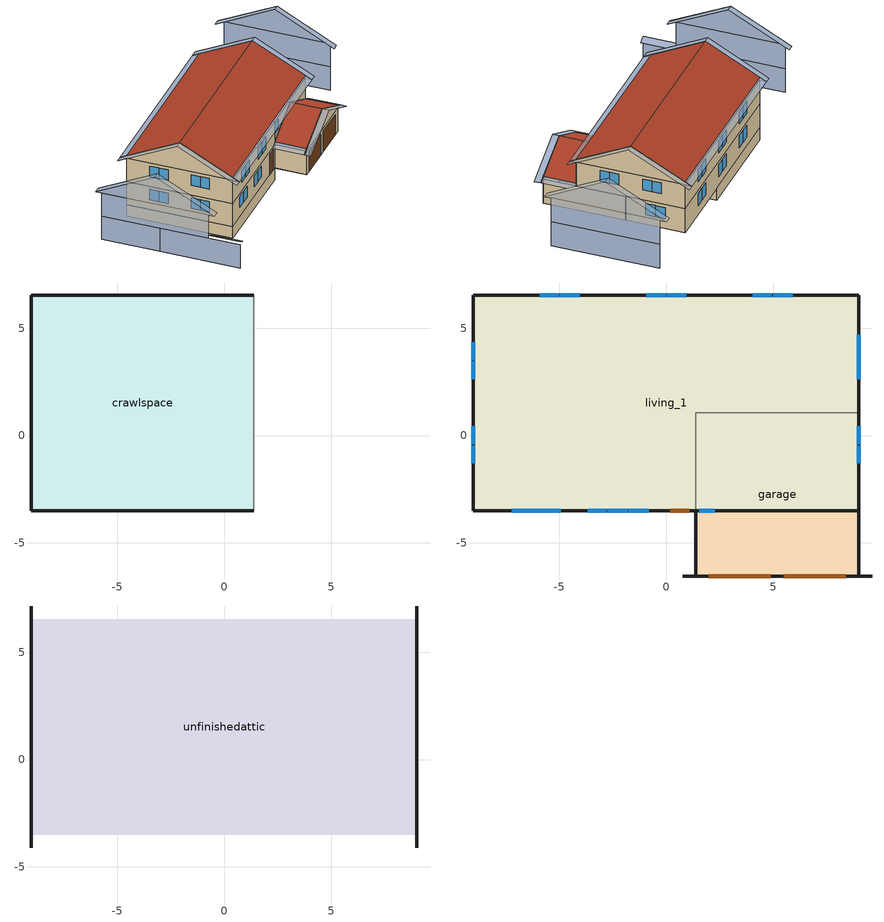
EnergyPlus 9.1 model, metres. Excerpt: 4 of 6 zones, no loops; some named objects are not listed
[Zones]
crawlspace
 floor foundation (GrndUninsUnfinCSFloor): -8.99,6.55 1.37,6.55 1.37,-3.51 -8.99,-3.51 z-1.22
 wall outside (CSRimJoist): 1.37,6.55 -8.99,6.55 -8.99,-3.51 1.37,-3.51 z-0.27:0
 wall foundation (GrndInsUnfinCSWall): 1.37,6.55 -8.99,6.55 -8.99,-3.51 1.37,-3.51 z-1.22:0
 wall adiabatic (AdiabaticConst): 1.37,-3.51 1.37,6.55 z-1.22:0
living_1
 floor to crawlspace (UnfinCSInsFinFloor): -8.99,6.55 1.37,6.55 1.37,-3.51 -8.99,-3.51 z0
 floor foundation (GrndInsFinLivFloor): 1.37,6.55 8.99,6.55 8.99,1.07 1.37,1.07 z0
 floor adiabatic (FinUninsFinFloor): -8.99,6.55 8.99,6.55 8.99,1.07 1.37,1.07 1.37,-3.51 -8.99,-3.51 z2.44
 floor to garage (UnfinInsFinFloor): 1.37,1.07 8.99,1.07 8.99,-3.51 1.37,-3.51 z2.44
 wall outside (ExtInsFinWall): 8.99,1.07 8.99,6.55 -8.99,6.55 -8.99,-3.51 1.37,-3.51 z0:2.44; 8.99,-3.51 8.99,6.55 -8.99,6.55 -8.99,-3.51 1.37,-3.51 z2.44:4.88; 8.99,-3.51,2.74 8.99,-3.51,4.88 1.37,-3.51,4.88 1.37,-3.51,2.74 5.18,-3.51,4.65
 wall to garage (UnfinInsFinWall): 1.37,-3.51 1.37,1.07 8.99,1.07 z0:2.44; 1.37,-3.51,2.44 8.99,-3.51,2.44 8.99,-3.51,2.74 5.18,-3.51,4.65 1.37,-3.51,2.74
 window (left-Glass): -8.99,4.35 -8.99,3.52 / -8.99,3.46 -8.99,2.63 / -8.99,0.42 -8.99,-0.41 / -8.99,-0.47 -8.99,-1.3 z1.03:2.13; -8.99,4.35 -8.99,3.52 / -8.99,3.46 -8.99,2.63 / -8.99,0.42 -8.99,-0.41 / -8.99,-0.47 -8.99,-1.3 z3.46:4.57
 window (front-Glass): -7.2,-3.51 -6.35,-3.51 / -6.29,-3.51 -5.45,-3.51 / -3.65,-3.51 -2.81,-3.51 / -2.75,-3.51 -1.9,-3.51 z1.01:2.13; -6.79,-3.51 -5.88,-3.51 / -5.82,-3.51 -4.91,-3.51 / -2.71,-3.51 -1.8,-3.51 / -1.74,-3.51 -0.83,-3.51 z3.36:4.57; 1.54,-3.51 2.27,-3.51 z3.61:4.57
 window (right-Glass): 8.99,3.84 8.99,4.71 / 8.99,2.91 8.99,3.78 z0.98:2.13; 8.99,-0.41 8.99,0.42 / 8.99,-1.3 8.99,-0.47 / 8.99,3.52 8.99,4.35 / 8.99,2.63 8.99,3.46 z3.46:4.57
 window (back-Glass): 4.93,6.55 4.03,6.55 / 5.9,6.55 4.99,6.55 / -0.03,6.55 -0.94,6.55 / 0.94,6.55 0.03,6.55 / -4.99,6.55 -5.9,6.55 / -4.03,6.55 -4.93,6.55 z0.92:2.13; 4.93,6.55 4.03,6.55 / 5.9,6.55 4.99,6.55 / -0.03,6.55 -0.94,6.55 / 0.94,6.55 0.03,6.55 / -4.99,6.55 -5.9,6.55 / -4.03,6.55 -4.93,6.55 z3.36:4.57
 door (livingDoors): 0.2,-3.51 1.07,-3.51 z0:2.13
garage
 floor foundation (GrndUninsUnfinGrgFloor): 1.37,1.07 8.99,1.07 8.99,-6.55 1.37,-6.55 z0
 wall outside (ExtUninsUnfinWall): 1.37,-3.51 1.37,-6.55 8.99,-6.55 8.99,1.07 z0:2.44; 0.76,-6.55,2.44 9.6,-6.55,2.44 5.18,-6.55,4.65
 door (garageDoors): 1.98,-6.55 4.88,-6.55 / 5.49,-6.55 8.38,-6.55 z0:2.13
 roof outside (UnfinUninsExtGrgRoof): 8.99,-6.55,2.74 8.99,-3.51,2.74 5.18,-3.51,4.65 5.18,-6.55,4.65; 1.37,-3.51,2.74 1.37,-6.55,2.74 5.18,-6.55,4.65 5.18,-3.51,4.65
unfinishedattic
 floor to living_1 (FinInsUnfinUAFloor): -8.99,6.55 8.99,6.55 8.99,-3.51 -8.99,-3.51 z4.88
 wall outside (ExtUninsUnfinWall): 8.99,-4.11,4.88 8.99,7.16,4.88 8.99,1.52,7.7; -8.99,7.16,4.88 -8.99,-4.11,4.88 -8.99,1.52,7.7
 roof outside (UnfinInsExtRoof): -8.99,-3.51,5.18 8.99,-3.51,5.18 8.99,1.52,7.7 -8.99,1.52,7.7; 8.99,6.55,5.18 -8.99,6.55,5.18 -8.99,1.52,7.7 8.99,1.52,7.7
shading: 15.09,6.55 15.09,-3.51 / -15.09,-6.55 -15.09,1.07 / -15.09,1.07 -15.09,6.55 z0:2.44; 15.09,6.55 15.09,-3.51 / -15.09,-3.51 -15.09,6.55 z2.44:4.88; 9.6,-6.55,2.44 9.6,-3.51,2.44 8.99,-3.51,2.74 8.99,-6.55,2.74; 0.76,-3.51,2.44 0.76,-6.55,2.44 1.37,-6.55,2.74 1.37,-3.51,2.74; -8.99,-4.11,4.88 8.99,-4.11,4.88 8.99,-3.51,5.18 -8.99,-3.51,5.18; 8.99,7.16,4.88 -8.99,7.16,4.88 -8.99,6.55,5.18 8.99,6.55,5.18; 9.6,-7.16,2.44 9.6,-6.55,2.44 5.18,-6.55,4.65 5.18,-7.16,4.65; 0.76,-6.55,2.44 0.76,-7.16,2.44 5.18,-7.16,4.65 5.18,-6.55,4.65; 9.6,7.16,4.88 8.99,7.16,4.88 8.99,1.52,7.7 9.6,1.52,7.7; 8.99,-4.11,4.88 9.6,-4.11,4.88 9.6,1.52,7.7 8.99,1.52,7.7; -9.6,-4.11,4.88 -8.99,-4.11,4.88 -8.99,1.52,7.7 -9.6,1.52,7.7; -8.99,7.16,4.88 -9.6,7.16,4.88 -9.6,1.52,7.7 -8.99,1.52,7.7; -15.09,-4.11,4.88 -15.09,7.16,4.88 -15.09,1.52,7.7; 15.09,7.16,4.88 15.09,-4.11,4.88 15.09,1.52,7.7; -14.48,-6.55,2.44 -14.48,-3.51,2.44 -15.09,-3.51,2.74 -15.09,-6.55,2.74; -14.48,7.16,4.88 -15.09,7.16,4.88 -15.09,1.52,7.7 -14.48,1.52,7.7; -15.09,-4.11,4.88 -14.48,-4.11,4.88 -14.48,1.52,7.7 -15.09,1.52,7.7; 14.48,-4.11,4.88 15.09,-4.11,4.88 15.09,1.52,7.7 14.48,1.52,7.7; 15.09,7.16,4.88 14.48,7.16,4.88 14.48,1.52,7.7 15.09,1.52,7.7
[Building]
Atlanta Hartsfield Intl Ap GA 3519 sqft: North Axis {deg}=180; Terrain=Suburbs; Loads Convergence Tolerance Value=0.05; Temperature Convergence Tolerance Value {deltaC}=0.05; Solar Distribution (FullExterior = Shading from/on exterior surfaces.  All interior direct solar falls on the floor and is absorbed according to the floor's absorptivity.  The reflected beam solar from the floor is added to the transmitted diffuse radiation, which is distributed uniformly to all interior surfaces.)=FullExterior; Maximum Number of Warmup Days=50
[Site:Location]
Atlanta Hartsfield Intl Ap GA: Latitude {deg}=33.63; Longitude {deg}=-84.43; Time Zone {hr}=-7; Elevation {m}=308
[Site:WaterMainsTemperature]
Calculation Method=Correlation; Annual Average Outdoor Air Temperature {C}=16.6556; Maximum Difference In Monthly Average Outdoor Air Temperature {deltaC}=22.5778
[SizingPeriod:WeatherFileDays]
Plant DD: Begin Month=1; Begin Day of Month=1; End Month=1; End Day of Month=1; Day of Week for Start Day=Tuesday; Use Weather File Daylight Saving Period=Yes; Use Weather File Rain and Snow Indicators=No
[Material] Roughness=Rough
Name | Thickness {m} | Conductivity {W/m-K} | Density {kg/m^3} | Specific Heat {J/kg-K} | Thermal Absorptance | Solar Absorptance | Visible Absorptance | Density {kg/m} | Visible Absorptance  (Rough estimate of mean value based on visible spectrum for white paint, from Introduction to Heat Transfer, 3rd Ed. by F.P.Incropera and D.P.DeWitt, Fig. 12.23)
CarpetBareLayer | 0.0254 | 0.0866887 | 40.05 | 1214.23 | 0.9 | 0.6
CeilingMass | 0.0127 | 0.160291 | 801 | 837.4 | 0.9 | 0.3 | 0.1
Concrete-4in | 0.1016 | 1.31141 | 2242.8 | 837.4 | 0.9
Concrete-8in | 0.2032 | 1.31141 | 2242.8 | 837.4 | 0.9
CrawlCeilingIns | 0.23495 | 2.59817 | 67.6416 | 1211.14
CSJoistandCavity | 0.23495 | 0.211257 | 108.739 | 1149.39
CWallIns | 0.0254 | 0.02885 | 32.04 | 1214.23
DoorMaterial | 0.04445 | 0.0612267 | 512.64 | 1214.23
ExteriorFinish | 0.009525 | 0.089435 | 177.822 | 1046.75 | 0.9 | 0.3 | 0.3
ExtWallMass; PartitionWallMass | 0.0127 | 0.160291 | 801 | 837.4 | 0.9 | 0.5 | 0.1
FloorMass | 0.015875 | 0.115458 | 544.68 | 1214.23 | 0.9 | 0.6
GarageDoorMaterial | 0.0635 | 0.0874667 | 512.64 | 1214.23
GrgRoofStudandAir | 0.0889 | 2.94705 | 57.4118 | 1210.51
IntFloorIns | 0.1397 | 0.0489548 | 106.365 | 1151.69
IntWallIns | 0.0889 | 0.0550583 | 162.403 | 1178.92
Plywood-1_2in | 0.0127 | 0.115458 | 512.64 | 1214.23
Plywood-3_2in | 0.0381 | 0.115458 | 512.64 | 1214.23
Plywood-3_4in | 0.01905 | 0.115458 | 512.64 | 1214.23
RoofingMaterial | 0.0094488 | 0.162714 | 1121.4 | 1465.45 | 0.91 | 0.85 | 0.85
SlabMass | 0.1016 | 1.312675 | 2242.8 | 837.4 | 0.9 | 0.6
Soil-1in | 0.0254 | 1.731 | 1842.3 | 418.7
StudandAirFloor | 0.1397 | 0.705246 | 67.6416 | 1211.14
StudandAirWall | 0.0889 | 0.442568 | 82.9864 | 1211.8
StudandCavity | 0.0889 | 0.054245 | 162.403 | 1178.92
UAAdditionalCeilingIns | 0.12827 | 0.0411113 | 16.02 | 1046.75
UARoofIns | 0.18415 | 8.10334 | 36.9521 | 1208.18
UATrussandIns | 0.0889 | 0.0436674 | 50.7834 | 1165.1
LivingFurnitureMaterial | 0.1524 | 0.115458 |  | 1214.23 | 0.9 | 0.6 |  | 640.8 | 0.1
GarageFurnitureMaterial | 0.1524 | 0.115458 |  | 1214.23 |  |  |  | 640.8
[Material:NoMass]
Adiabatic: Roughness=Rough; Thermal Resistance {m2-K/W)=176.1
[Construction]
GrndFootingWall; GrndInsUnfinCSWall: Concrete-8in
GrndInsFinLivFloor: SlabMass, CarpetBareLayer
GrndUninsUnfinGrgFloor: Concrete-4in
GrndUninsUnfinCSFloor: Soil-1in
UnfinCSInsFinFloor: CrawlCeilingIns, Plywood-3_4in, FloorMass, CarpetBareLayer
CSRimJoist: ExteriorFinish, Plywood-3_2in, CSJoistandCavity
ExtInsFinWall: ExteriorFinish, Plywood-1_2in, StudandCavity, ExtWallMass
UnfinInsFinWall: IntWallIns, PartitionWallMass
ExtUninsUnfinWall: ExteriorFinish, Plywood-1_2in, StudandAirWall
FinUninsFinWall: PartitionWallMass, StudandAirWall, PartitionWallMass
FinUninsFinFloor: CeilingMass, StudandAirFloor, Plywood-3_4in, FloorMass, CarpetBareLayer
UnfinInsFinFloor: IntFloorIns, Plywood-3_4in, FloorMass, CarpetBareLayer
FinInsUnfinUAFloor: CeilingMass, UATrussandIns, UAAdditionalCeilingIns
UnfinInsExtRoof: RoofingMaterial, Plywood-3_4in, UARoofIns
UnfinUninsExtGrgRoof: RoofingMaterial, Plywood-3_4in, GrgRoofStudandAir
AdiabaticConst: Adiabatic
Front-Glass: Front-Win
Back-Glass: Back-Win
Left-Glass: Left-Win
Right-Glass: Right-Win
LivingDoors: DoorMaterial
GarageDoors: GarageDoorMaterial
LivingFurniture: LivingFurnitureMaterial
GarageFurniture: GarageFurnitureMaterial
[WindowMaterial:SimpleGlazingSystem] U-Factor {W/m2-K}=2.09529; Solar Heat Gain Coefficient=0.210721
Front-Win; Back-Win; Left-Win; Right-Win
[WindowMaterial:Shade]
CoolingShade: Solar Transmittance=0.999; Solar Reflectance=0.00099; Visible Transmittance=0.999; Visible Reflectance=0.00099; Thermal Hemispherical Emissivity=0.00001; Thermal Transmittance=0.999; Thickness {m}=0.0001; Conductivity {W/m-K}=10000; Shade to Glass Distance {m}=0.001; Top Opening Multiplier=0; Bottom Opening Multiplier=0; Left-Side Opening Multiplier=0; Right-Side Opening Multiplier=0; Airflow Permeability=0
[Foundation:Kiva:Settings]
Soil Conductivity {W/m-K}=1.731; Soil Density {kg/m3}=1842.3; Soil Specific Heat {J/kg-K}=418.7; Ground Solar Absorptivity=0.9; Ground Thermal Absorptivity=0.9; Ground Surface Roughness {m}=0.03; Far-Field Width {m}=25; Deep-Ground Boundary Condition=ZeroFlux; Deep-Ground Depth {m}=40; Minimum Cell Dimension {m}=0.02; Maximum Cell Growth Coefficient=1.5; Simulation Timestep=Hourly
[EnergyManagementSystem:Sensor]
Sensor_HeatingSeasonSchedule: HeatingSeasonSchedule; Schedule Value
Sensor_CoolingSeasonSchedule: CoolingSeasonSchedule; Schedule Value
CeilingFan_sch_1: CeilingFan_1; Schedule Value
Hout_1: Site Outdoor Air Enthalpy
Pbar_1: Site Outdoor Air Barometric Pressure
Wout_1: Site Outdoor Air Humidity Ratio
Vwind_1: Site Wind Speed
WH_sch_1: AlwaysOn; Schedule Value
Range_sch_1: RangeHood_1; Schedule Value
Bath_sch_1: BathExhaust_1; Schedule Value
Clothes_dryer_sch_1: ClothesDryerExhaust_1; Schedule Value
NVAvail_1: NatVent_1; Schedule Value
NVSP_1: NatVentTemp_1; Schedule Value
AHZone_T_Sensor_1: crawlspace; Zone Air Temperature
AHZone_W_Sensor_1: crawlspace; Zone Mean Air Humidity Ratio
PVPwr: PV System; Generator Produced DC Electric Power
S_LeakSens_1: SupplySensibleLeakageToLiving_1; Other Equipment Convective Heating Energy
S_LeakLat_1: SupplyLatentLeakageToLiving_1; Other Equipment Latent Gain Energy
S_CondSens_1: SupplyDuctConductionToLiving_1; Other Equipment Convective Heating Energy
R_LeakSens_1: ReturnSensibleLeakageEquip_1; Other Equipment Convective Heating Energy
R_LeakLat_1: ReturnLatentLeakageEquip_1; Other Equipment Latent Gain Energy
R_CondSens_1: ReturnDuctConductionToPlenum_1; Other Equipment Convective Heating Energy
HPWH_fan_heat_1: HPWHFan:Electricity_1
Q_H_FuelOil_1: EMS; Heating FuelOil_1
Q_H_Propane_1: EMS; Heating Propane_1
pv_generation_bldg_1: Photovoltaic:ElectricityProduced
pv_inverter_losses_1: PowerConversion:ElectricityProduced
[EnergyManagementSystem:Actuator]
Name | Actuated Component Unique | Actuated Component Type | Actuated Component Control Type
SupplyFanAvailabilityOverride_1 | SupplyFanAvailability_1 | Schedule:Constant | Schedule Value
CeilingFanScheduleOverride_1 | CeilingFansMaster_1 | Schedule:Constant | Schedule Value
WholeHouseFanPowerOverride_1 | House Exhaust Fan Load_1 | ElectricEquipment | Electric Power Level
RangeHoodFanPowerOverride_1 | Range Hood Fan Load_1 | ElectricEquipment | Electric Power Level
BathExhaustFanPowerOverride_1 | Bath Exhaust Fan Load_1 | ElectricEquipment | Electric Power Level
NatVentFlow_1 | Natural Ventilation_1 | Zone Ventilation | Air Exchange Flow Rate
InfilFlow_1 | Living Infiltration_1 | Zone Infiltration | Air Exchange Flow Rate
SupplyLeakSensibleActuator_1 | SupplySensibleLeakageToLiving_1 | OtherEquipment | Power Level
SupplyLeakLatentActuator_1 | SupplyLatentLeakageToLiving_1 | OtherEquipment | Power Level
SupplyDuctLoadToLivingActuator_1 | SupplyDuctConductionToLiving_1 | OtherEquipment | Power Level
ConductionToAHZoneActuator_1 | SupplyDuctConductionToAHZone_1 | OtherEquipment | Power Level
ReturnDuctLoadToPlenumActuator_1 | ReturnDuctConductionToPlenum_1 | OtherEquipment | Power Level
ReturnConductionToAHZoneActuator_1 | ReturnDuctConductionToAHZone_1 | OtherEquipment | Power Level
SensibleLeakageToAHZoneActuator_1 | SupplySensibleLeakageToAHZone_1 | OtherEquipment | Power Level
LatentLeakageToAHZoneActuator_1 | SupplyLatentLeakageToAHZone_1 | OtherEquipment | Power Level
ReturnSensibleLeakageActuator_1 | ReturnSensibleLeakageEquip_1 | OtherEquipment | Power Level
ReturnLatentLeakageActuator_1 | ReturnLatentLeakageEquip_1 | OtherEquipment | Power Level
AHZoneToLivingFlowRateActuator_1 | AHZoneToLivingZoneMixing_1 | ZoneMixing | Air Exchange Flow Rate
LivingToAHZoneFlowRateActuator_1 | LivingZoneToAHZoneMixing_1 | ZoneMixing | Air Exchange Flow Rate
HPWH_sens_act_1 | HPWH_sens_1 | OtherEquipment | Power Level
HPWH_lat_act_1 | HPWH_lat_1 | OtherEquipment | Power Level
HPSchedOverride_1 | Schedule:Constant | WaterHeaterSP1Schedule | Schedule Value
UESchedOverride_1 | Schedule:Constant | HPWHTopElementSetpoint_1 | Schedule Value
LESchedOverride_1 | Schedule:Constant | HPWHBottomElementSetpoint_1 | Schedule Value
InvEff | InverterCurve | Curve | Curve Result
[EnergyManagementSystem:ProgramCallingManager]
FanAvailabilityProgramManager_1: AfterPredictorBeforeHVACManagers; SupplyFanScheduleProgram_1
CeilingFanProgramManager_1: BeginTimestepBeforePredictor; CeilingFanScheduleProgram_1
AirflowCalculator_1: BeginTimestepBeforePredictor; InfiltrationProgram_1; NaturalVentilationProgram_1
DuctLeakageCallingManager_1: EndOfSystemTimestepAfterHVACReporting; DuctLeakageProgram_1
[WindowShadingControl]
WindowShadingControl: Zone=living_1; Shading Type=InteriorShade; Shading Control Type=OnIfScheduleAllows; Schedule=WindowShadingSchedule; Shading Control is Scheduled=Yes; Glare Control is Active=No; Shading Device Material=CoolingShade; Fenestration Surface 1=Wall5-Window1; Fenestration Surface 2=Wall5-Window2; Fenestration Surface 3=Wall5-Window3; Fenestration Surface 4=Wall5-Window4; Fenestration Surface 5=Wall6-Window1; Fenestration Surface 6=Wall6-Window2; Fenestration Surface 7=Wall6-Window3; Fenestration Surface 8=Wall6-Window4; Fenestration Surface 9=Wall9-Window1; Fenestration Surface 10=Wall9-Window2; Fenestration Surface 11=Wall10-Window1; Fenestration Surface 12=Wall10-Window2; Fenestration Surface 13=Wall10-Window3; Fenestration Surface 14=Wall10-Window4; Fenestration Surface 15=Wall10-Window5; Fenestration Surface 16=Wall10-Window6; Fenestration Surface 17=Wall14-Window1; Fenestration Surface 18=Wall14-Window2; Fenestration Surface 19=Wall14-Window3; Fenestration Surface 20=Wall14-Window4; Fenestration Surface 21=Wall15-Window1; Fenestration Surface 22=Wall15-Window2; Fenestration Surface 23=Wall15-Window3; Fenestration Surface 24=Wall15-Window4; Fenestration Surface 25=Wall17-Window1; Fenestration Surface 26=Wall17-Window2; Fenestration Surface 27=Wall17-Window3; Fenestration Surface 28=Wall17-Window4; Fenestration Surface 29=Wall18-Window1; Fenestration Surface 30=Wall18-Window2; Fenestration Surface 31=Wall18-Window3; Fenestration Surface 32=Wall18-Window4; Fenestration Surface 33=Wall18-Window5; Fenestration Surface 34=Wall18-Window6; Fenestration Surface 35=Wall22-Window1
[Zone]
Name | Type | Multiplier | Ceiling Height {m} | Volume {m3} | Floor Area {m2}
living_1 | 1 | 1 | 4.8768 | 797.176 | 326.926
garage | 1 | 1 | 4.6482 | 198.218 | 58.0644
crawlspace | 1 | 1 | 1.2192 | 127.086 | 104.237
unfinishedattic |  |  | 2.8194 | 227.423 | 180.882
Dummy |  |  | 0 | 0 | 0
RA Duct Zone_1 |  |  | 0 | 4.48411 | 0
[People]
Living People_1: Zone=living_1; Number of People Schedule=Occupancy_1; Number of People Calculation Method=People; Number of People=2.64; Fraction Radiant=0.32; Sensible Heat Fraction=0.573; Activity level Schedule=OccupantActivity_1; Carbon Dioxide Generation Rate=0; Enable ASHRAE 55 Comfort Warnings=No; Mean Radiant Temperature Calculation Type=ZoneAveraged
[Lights] Design Level Calculation Method=LightingLevel; Return Air Fraction=0; Fraction Radiant=0.6; Fraction Visible=0.2; Fraction Replaceable=0
Name | Zone | Schedule | Lighting Level {W}
Living HW & Plugin Lighting_1 | living_1 | InteriorLighting_1 | 690.553
Garage Lighting | garage | GarageLighting | 17.87
[ElectricEquipment] Zone=living_1; Design Level Calculation Method=EquipmentLevel
Name | Schedule | Design Level {W} | Fraction Latent | Fraction Radiant | Fraction Lost | Fraction Lost (remainder goes to space)
Refrigerator_1 | Refrigerator_1 | 65.0889 | 0 | 0 | 0
CeilingFans_1 | CeilingFansMaster_1 | 0 | 0 | 0.558 | 0
Misc Elec Load_1 | Total_Mels_1 | 520.277 | 0.021 | 0.558 | 0.049
Cooking Range_1 | CookingRange_1 | 224.887 | 0.3 | 0.24 | 0.3
Clothes Washer_1 | ClothesWasher_1 | 7523.69 | 0 | 0.48 | 0.2
Clothes Dryer_1 | ClothesDryer_1 | 272.683 | 0.05 | 0.09 | 0.8
Dishwasher_1 | Dishwasher_1 | 10414.2 | 0.15 | 0.36 | 0.25
House Exhaust Fan Load_1 | AlwaysOn | 0 | 0 | 0 |  | 1
Range Hood Fan Load_1; Bath Exhaust Fan Load_1 | AlwaysOn | 0 | 0 | 0 | 1
[GasEquipment]
Misc Gas Load_1: Zone=living_1; Schedule=Total_Mgls_1; Design Level Calculation Method=EquipmentLevel; Design Level {W}=0; Fraction Latent=0; Fraction Radiant=0; Fraction Lost=0; Carbon Dioxide Generation Rate=0
[OtherEquipment] Fuel Type=None; Design Level Calculation Method=EquipmentLevel; Fraction Radiant=0; Fraction Lost=0
Name | Zone | Schedule | Design Level {W} | Fraction Latent | Design Level
SinkHeatGain_1 | living_1 | Sinks_1 | 2117.93 | 0.312222
ShowerHeatGain_1 | living_1 | Showers_1 | 8183.89 | 0.487197
BathHeatGain_1 | living_1 | Baths_1 | 7211.38 | 0
DHWDistHeatGain_1 | living_1 | DHWDist_1 | 99.0739 | 0
SupplySensibleLeakageToLiving_1; SupplyDuctConductionToLiving_1 | living_1 | AlwaysOn | 0 | 0
SupplyLatentLeakageToLiving_1 | living_1 | AlwaysOn | 0 | 1
SupplyDuctConductionToAHZone_1; ReturnDuctConductionToAHZone_1; SupplySensibleLeakageToAHZone_1 | crawlspace | AlwaysOn | 0 | 0
ReturnDuctConductionToPlenum_1; ReturnSensibleLeakageEquip_1 | RA Duct Zone_1 | AlwaysOn | 0 | 0
SupplyLatentLeakageToAHZone_1 | crawlspace | AlwaysOn | 0 | 1
ReturnLatentLeakageEquip_1 | RA Duct Zone_1 | AlwaysOn | 0 | 1
HPWH_sens_1 | living_1 | AlwaysOn |  | 0 | 0
HPWH_lat_1 | living_1 | AlwaysOn |  | 1 | 0
[ZoneInfiltration:FlowCoefficient]
Living Infiltration_1: Zone=living_1; Schedule=AlwaysOn; Flow Coefficient {m/s-Pa^n)=1; Stack Coefficient {Pa^n/K^n}=1; Pressure Exponent=1; Wind Coefficient {Pa^n-s^n/m^n}=1; Shelter Factor  (From Walker and Wilson (1998) (eq. 16))=1
[ZoneVentilation:DesignFlowRate]
Natural Ventilation_1: Zone=living_1; Shedule=NatVent_1; Design Flow Rate Calculation Method=Flow/Zone; Design Flow rate {m^3/s}=0.001; Ventilation Type=Natural; Fan Pressure Rise {Pa} (Fan Energy is accounted for in Fan:ZoneExhaust)=0; Fan Total Efficiency=1; Constant Term Coefficient=1; Temperature Term Coefficient=0; Velocity Term Coefficient=0; Velocity Squared Term Coefficient=0
[InternalMass]
Name | Construction | Zone | Surface Area of partition walls not yet defined {m} (Includes both sides of the wall) | Surface Area {m}
LivingPartition_1 | FinUninsFinWall | living_1 | 326.926
LivingSpaceFurniture_1 | LivingFurniture | living_1 |  | 130.77
GarageSpaceFurniture | GarageFurniture | garage |  | 5.80644
[Exterior:Lights]
Exterior Lighting_1: Schedule=ExteriorLighting_1; Design Level {W}=157.212; Control Option=ScheduleNameOnly
[ZoneInfiltration:EffectiveLeakageArea] Schedule=AlwaysOn
Name | Zone | Effective Air Leakage Area {cm} | Stack Coefficient {(L/s)/(cm^4-K)} | Wind Coefficient {(L/s)/(cm^4-(m/s))}
GarageInfiltration | garage | 275.002 | 0.000246035 | 6.04848e-05
UAtcInfiltration | unfinishedattic | 6023.38 | 0.000195935 | 4.34178e-05
[ZoneInfiltration:DesignFlowRate]
CSInfiltration: Zone=crawlspace; Schedule=AlwaysOn; Design Flow Rate Calculation Method=AirChanges/Hour; Air Changes per Hour {1/hr}=0; Constant Term Coefficient=1; Temperature Term Coefficient=0; Velocity Term Coefficient=0; Velocity Squared Term Coefficient=0
[Foundation:Kiva] Wall Height Above Grade {m}=0.2032; Wall Depth Below Grade {m}=0.2032
Name | Interior Vertical Insulation Material | Interior Vertical Insulation Depth {m} | Footing Wall Construction
Crawlspace Foundation 1 | CWallIns | 1.2192
Garage Slab Foundation 3; Slab Foundation 4 |  |  | GrndFootingWall
[SurfaceProperty:ExposedFoundationPerimeter]
Name | Exposed Perimeter Calculation Method | Total Exposed Perimeter {m} | Exposed Perimeter Fraction
Floor1 | TotalExposedPerimeter | 30.7848
Floor3 | ExposedPerimeterFraction |  | 1
Floor4 | TotalExposedPerimeter | 13.1064
[ZoneMixing] Schedule=AlwaysOn; Design Flow Rate Calculation Method=Flow/Zone; Design Flow Rate (set by EMS)=0
Name | Zone | Source Zone
AHZoneToLivingZoneMixing_1 | living_1 | crawlspace
LivingZoneToAHZoneMixing_1 | crawlspace | living_1
[Schedule:Constant]
Name | Schedule Type | Hourly Value
AlwaysOn | FRACTION | 1
CeilingFansMaster_1 | ON/OFF | 1
OccupantActivity_1 | MULTIPLIER | 112.55
[Schedule:Day:Hourly]
ClothesDryerDayMult0_1: FRACTION, 0.100913, 0.0605475, 0.040365, 0.0201825, 0.040365, 0.0605475, 0.16146, 0.32292, 0.48438, 0.686205, 0.787118, 0.817391, 0.746753, 0.676114, 0.575201, 0.615566, 0.555019, 0.544928, 0.514654, 0.514654, 0.524745, 0.544928, 0.444015, 0.24219
ClothesDryerDayMult1_1; NatVentOff-Day_1; OccupancyVacationDay_1; WindowShadingSchedule01d; WindowShadingSchedule02d; WindowShadingSchedule03d; WindowShadingSchedule11d; WindowShadingSchedule12d: FRACTION, 0, 0, 0, 0, 0, 0, 0, 0, 0, 0, 0, 0, 0, 0, 0, 0, 0, 0, 0, 0, 0, 0, 0, 0
ClothesDryerDayMult2_1: FRACTION, 0.123457, 0.0740741, 0.0493827, 0.0246914, 0.0493827, 0.0740741, 0.197531, 0.395062, 0.592593, 0.839506, 0.962963, 1, 0.91358, 0.82716, 0.703704, 0.753086, 0.679012, 0.666667, 0.62963, 0.62963, 0.641975, 0.666667, 0.54321, 0.296296
CookingRangeWkDay01_1; CookingRangeWkDay02_1; CookingRangeWkDay12_1; CookingRangeWkEnd01_1; CookingRangeWkEnd02_1; CookingRangeWkEnd12_1: FRACTION, 0.0466667, 0.0466667, 0.0266667, 0.0266667, 0.0466667, 0.0733333, 0.166667, 0.28, 0.306667, 0.32, 0.28, 0.333333, 0.38, 0.306667, 0.38, 0.293333, 0.613333, 1, 0.78, 0.4, 0.233333, 0.166667, 0.106667, 0.0733333
CookingRangeWkDay03_1; CookingRangeWkDay05_1; CookingRangeWkEnd03_1; CookingRangeWkEnd05_1: FRACTION, 0.0421574, 0.0421574, 0.0240899, 0.0240899, 0.0421574, 0.0662473, 0.150562, 0.252944, 0.277034, 0.289079, 0.252944, 0.301124, 0.343282, 0.277034, 0.343282, 0.264989, 0.554069, 0.903373, 0.704631, 0.361349, 0.210787, 0.150562, 0.0963598, 0.0662473
CookingRangeWkDay04_1; CookingRangeWkEnd04_1: FRACTION, 0.0419872, 0.0419872, 0.0239927, 0.0239927, 0.0419872, 0.0659799, 0.149954, 0.251923, 0.275916, 0.287912, 0.251923, 0.299909, 0.341896, 0.275916, 0.341896, 0.26392, 0.551832, 0.899727, 0.701787, 0.359891, 0.209936, 0.149954, 0.0959708, 0.0659799
CookingRangeWkDay06_1; CookingRangeWkDay09_1; CookingRangeWkEnd06_1; CookingRangeWkEnd09_1: FRACTION, 0.0378608, 0.0378608, 0.0216348, 0.0216348, 0.0378608, 0.0594956, 0.135217, 0.227165, 0.2488, 0.259617, 0.227165, 0.270435, 0.308295, 0.2488, 0.308295, 0.237982, 0.4976, 0.811304, 0.632817, 0.324521, 0.189304, 0.135217, 0.086539, 0.0594956
CookingRangeWkDay07_1; CookingRangeWkDay08_1; CookingRangeWkEnd07_1; CookingRangeWkEnd08_1: FRACTION, 0.0381161, 0.0381161, 0.0217806, 0.0217806, 0.0381161, 0.0598967, 0.136129, 0.228696, 0.250477, 0.261367, 0.228696, 0.272258, 0.310374, 0.250477, 0.310374, 0.239587, 0.500954, 0.816773, 0.637083, 0.326709, 0.19058, 0.136129, 0.0871225, 0.0598967
CookingRangeWkDay10_1; CookingRangeWkDay11_1; CookingRangeWkEnd10_1; CookingRangeWkEnd11_1: FRACTION, 0.0461562, 0.0461562, 0.026375, 0.026375, 0.0461562, 0.0725311, 0.164844, 0.276937, 0.303312, 0.3165, 0.276937, 0.329687, 0.375843, 0.303312, 0.375843, 0.290125, 0.606624, 0.989061, 0.771468, 0.395624, 0.230781, 0.164844, 0.1055, 0.0725311
DHWDistDay_1: FRACTION, 0.078424, 0.0392749, 0.00981873, 0.00981873, 0.0392749, 0.274547, 0.941213, 1, 0.960725, 0.843152, 0.764728, 0.60788, 0.529456, 0.470544, 0.470544, 0.411757, 0.548968, 0.725453, 0.86279, 0.823515, 0.745091, 0.60788, 0.529456, 0.294058
ExteriorLighting01Alldays_1; GarageLighting01Alldays; InteriorLighting01Alldays_1: FRACTION, 0.123524, 0.0741147, 0.0494098, 0.0494098, 0.0549325, 0.150728, 0.353869, 0.447812, 0.475898, 0.48919, 0.475889, 0.457462, 0.444161, 0.440247, 0.441143, 0.45168, 0.49502, 0.614418, 0.81466, 0.986075, 0.980255, 0.802805, 0.487068, 0.248769
ExteriorLighting02Alldays_1; GarageLighting02Alldays; InteriorLighting02Alldays_1: FRACTION, 0.123524, 0.0741147, 0.0494098, 0.0494098, 0.05465, 0.14932, 0.350561, 0.443626, 0.469166, 0.48005, 0.466874, 0.448618, 0.435442, 0.431565, 0.431902, 0.437989, 0.464749, 0.546739, 0.709054, 0.89806, 0.979408, 0.881108, 0.532675, 0.248769
ExteriorLighting03Alldays_1; GarageLighting03Alldays; InteriorLighting03Alldays_1: FRACTION, 0.123524, 0.0741147, 0.0494098, 0.0494098, 0.0538781, 0.14547, 0.341525, 0.432191, 0.450994, 0.45552, 0.442683, 0.424898, 0.412061, 0.408284, 0.408383, 0.412342, 0.430137, 0.487954, 0.614987, 0.792867, 0.92225, 0.90186, 0.561693, 0.248769
ExteriorLighting04Alldays_1; GarageLighting04Alldays; InteriorLighting04Alldays_1: FRACTION, 0.123524, 0.0741147, 0.0494098, 0.0494098, 0.0528236, 0.140213, 0.32918, 0.416569, 0.426691, 0.42305, 0.410677, 0.393535, 0.381162, 0.377521, 0.377203, 0.377657, 0.380479, 0.393515, 0.436637, 0.536808, 0.693512, 0.84001, 0.607415, 0.248769
ExteriorLighting05Alldays_1; GarageLighting05Alldays; InteriorLighting05Alldays_1: FRACTION, 0.123524, 0.0741147, 0.0494098, 0.0494098, 0.0517692, 0.134955, 0.316836, 0.400948, 0.402987, 0.39178, 0.379871, 0.363372, 0.351463, 0.347959, 0.34765, 0.348024, 0.350215, 0.360051, 0.392637, 0.471063, 0.604048, 0.751223, 0.576272, 0.248769
ExteriorLighting06Alldays_1; GarageLighting06Alldays; InteriorLighting06Alldays_1: FRACTION, 0.123524, 0.0741147, 0.0494098, 0.0494098, 0.0509973, 0.131105, 0.307799, 0.389512, 0.386015, 0.36965, 0.358081, 0.342052, 0.330483, 0.327079, 0.326785, 0.327169, 0.329209, 0.337797, 0.365199, 0.430634, 0.544723, 0.681986, 0.546049, 0.248769
ExteriorLighting07Alldays_1; GarageLighting07Alldays; InteriorLighting07Alldays_1: FRACTION, 0.123524, 0.0741147, 0.0494098, 0.0494098, 0.0507147, 0.129697, 0.304492, 0.385326, 0.379884, 0.361711, 0.350266, 0.33441, 0.322965, 0.319597, 0.319306, 0.319682, 0.321685, 0.330145, 0.357228, 0.422124, 0.535707, 0.673028, 0.541866, 0.248769
ExteriorLighting08Alldays_1; GarageLighting08Alldays; InteriorLighting08Alldays_1: FRACTION, 0.123524, 0.0741147, 0.0494098, 0.0494098, 0.0509973, 0.131105, 0.307799, 0.389512, 0.386015, 0.36965, 0.358081, 0.342052, 0.330483, 0.327079, 0.326785, 0.327208, 0.329634, 0.340326, 0.375069, 0.456978, 0.592648, 0.738107, 0.567322, 0.248769
ExteriorLighting09Alldays_1; GarageLighting09Alldays; InteriorLighting09Alldays_1: FRACTION, 0.123524, 0.0741147, 0.0494098, 0.0494098, 0.0517692, 0.134955, 0.316836, 0.400948, 0.402987, 0.39178, 0.379871, 0.363372, 0.351463, 0.347959, 0.347702, 0.348579, 0.353449, 0.373609, 0.433065, 0.55494, 0.718983, 0.838786, 0.58844, 0.248769
ExteriorLighting10Alldays_1; GarageLighting10Alldays; InteriorLighting10Alldays_1: FRACTION, 0.123524, 0.0741147, 0.0494098, 0.0494098, 0.0528236, 0.140213, 0.32918, 0.416569, 0.426691, 0.42305, 0.410677, 0.393535, 0.381162, 0.377521, 0.377389, 0.379522, 0.390427, 0.430683, 0.532266, 0.700127, 0.860468, 0.897008, 0.575204, 0.248769
ExteriorLighting11Alldays_1; GarageLighting11Alldays; InteriorLighting11Alldays_1: FRACTION, 0.123524, 0.0741147, 0.0494098, 0.0494098, 0.0538781, 0.14547, 0.341525, 0.432191, 0.450994, 0.45552, 0.442683, 0.424898, 0.412061, 0.408284, 0.410879, 0.430285, 0.492984, 0.633834, 0.827093, 0.951441, 0.90048, 0.719884, 0.632203, 0.248769
ExteriorLighting12Alldays_1; GarageLighting12Alldays; InteriorLighting12Alldays_1: FRACTION, 0.123524, 0.0741147, 0.0494098, 0.0494098, 0.05465, 0.14932, 0.350561, 0.443626, 0.469166, 0.48005, 0.466874, 0.448618, 0.435442, 0.431565, 0.433796, 0.452542, 0.518008, 0.670572, 0.87907, 1, 0.921603, 0.718211, 0.618077, 0.248769
NatVentOn-Day_1; WindowShadingSchedule04d; WindowShadingSchedule05d; WindowShadingSchedule06d; WindowShadingSchedule07d; WindowShadingSchedule08d; WindowShadingSchedule09d; WindowShadingSchedule10d: FRACTION, 1, 1, 1, 1, 1, 1, 1, 1, 1, 1, 1, 1, 1, 1, 1, 1, 1, 1, 1, 1, 1, 1, 1, 1
OccupancyDay_1: FRACTION, 1, 1, 1, 1, 1, 1, 1, 0.8831, 0.40861, 0.24189, 0.24189, 0.24189, 0.24189, 0.24189, 0.24189, 0.24189, 0.29498, 0.5531, 0.89693, 0.89693, 0.89693, 1, 1, 1
RefrigeratorWkDay01_1; RefrigeratorWkDay12_1; RefrigeratorWkEnd01_1; RefrigeratorWkEnd12_1: FRACTION, 0.610949, 0.595675, 0.580401, 0.565128, 0.549854, 0.549854, 0.580401, 0.610949, 0.626223, 0.626223, 0.610949, 0.610949, 0.641496, 0.641496, 0.641496, 0.626223, 0.672044, 0.733139, 0.763686, 0.733139, 0.717865, 0.702591, 0.672044, 0.626223
RefrigeratorWkDay02_1; RefrigeratorWkEnd02_1: FRACTION, 0.609489, 0.594252, 0.579015, 0.563777, 0.54854, 0.54854, 0.579015, 0.609489, 0.624726, 0.624726, 0.609489, 0.609489, 0.639964, 0.639964, 0.639964, 0.624726, 0.670438, 0.731387, 0.761861, 0.731387, 0.71615, 0.700912, 0.670438, 0.624726
RefrigeratorWkDay03_1; RefrigeratorWkDay04_1; RefrigeratorWkDay05_1; RefrigeratorWkEnd03_1; RefrigeratorWkEnd04_1; RefrigeratorWkEnd05_1: FRACTION, 0.791241, 0.77146, 0.751679, 0.731898, 0.712117, 0.712117, 0.751679, 0.791241, 0.811022, 0.811022, 0.791241, 0.791241, 0.830803, 0.830803, 0.830803, 0.811022, 0.870365, 0.949489, 0.989051, 0.949489, 0.929708, 0.909927, 0.870365, 0.811022
RefrigeratorWkDay06_1; RefrigeratorWkDay07_1; RefrigeratorWkDay08_1; RefrigeratorWkDay09_1; RefrigeratorWkEnd06_1; RefrigeratorWkEnd07_1; RefrigeratorWkEnd08_1; RefrigeratorWkEnd09_1: FRACTION, 0.8, 0.78, 0.76, 0.74, 0.72, 0.72, 0.76, 0.8, 0.82, 0.82, 0.8, 0.8, 0.84, 0.84, 0.84, 0.82, 0.88, 0.96, 1, 0.96, 0.94, 0.92, 0.88, 0.82
RefrigeratorWkDay10_1; RefrigeratorWkEnd10_1: FRACTION, 0.679562, 0.662573, 0.645584, 0.628595, 0.611606, 0.611606, 0.645584, 0.679562, 0.696551, 0.696551, 0.679562, 0.679562, 0.71354, 0.71354, 0.71354, 0.696551, 0.747518, 0.815474, 0.849453, 0.815474, 0.798485, 0.781496, 0.747518, 0.696551
RefrigeratorWkDay11_1; RefrigeratorWkEnd11_1: FRACTION, 0.675182, 0.658303, 0.641423, 0.624544, 0.607664, 0.607664, 0.641423, 0.675182, 0.692062, 0.692062, 0.675182, 0.675182, 0.708942, 0.708942, 0.708942, 0.692062, 0.742701, 0.810219, 0.843978, 0.810219, 0.793339, 0.77646, 0.742701, 0.692062
[Schedule:Week:Compact]
ClothesDryerWk01_1; ClothesDryerWk02_1; ClothesDryerWk03_1; ClothesDryerWk04_1; ClothesDryerWk05_1; ClothesDryerWk06_1; ClothesDryerWk07_1; ClothesDryerWk08_1; ClothesDryerWk09_1; ClothesDryerWk10_1; ClothesDryerWk11_1; ClothesDryerWk12_1: For: Weekdays, ClothesDryerDayMult0_1, For: CustomDay1, ClothesDryerDayMult1_1, For: CustomDay2, ClothesDryerDayMult1_1, For: AllOtherDays, ClothesDryerDayMult2_1
CookingRangeWk01_1: For: Weekdays, CookingRangeWkDay01_1, For: CustomDay1, CookingRangeWkDay01_1, For: CustomDay2, CookingRangeWkDay01_1, For: AllOtherDays, CookingRangeWkEnd01_1
CookingRangeWk02_1: For: Weekdays, CookingRangeWkDay02_1, For: CustomDay1, CookingRangeWkDay02_1, For: CustomDay2, CookingRangeWkDay02_1, For: AllOtherDays, CookingRangeWkEnd02_1
CookingRangeWk03_1: For: Weekdays, CookingRangeWkDay03_1, For: CustomDay1, CookingRangeWkDay03_1, For: CustomDay2, CookingRangeWkDay03_1, For: AllOtherDays, CookingRangeWkEnd03_1
CookingRangeWk04_1: For: Weekdays, CookingRangeWkDay04_1, For: CustomDay1, CookingRangeWkDay04_1, For: CustomDay2, CookingRangeWkDay04_1, For: AllOtherDays, CookingRangeWkEnd04_1
CookingRangeWk05_1: For: Weekdays, CookingRangeWkDay05_1, For: CustomDay1, CookingRangeWkDay05_1, For: CustomDay2, CookingRangeWkDay05_1, For: AllOtherDays, CookingRangeWkEnd05_1
CookingRangeWk06_1: For: Weekdays, CookingRangeWkDay06_1, For: CustomDay1, CookingRangeWkDay06_1, For: CustomDay2, CookingRangeWkDay06_1, For: AllOtherDays, CookingRangeWkEnd06_1
CookingRangeWk07_1: For: Weekdays, CookingRangeWkDay07_1, For: CustomDay1, CookingRangeWkDay07_1, For: CustomDay2, CookingRangeWkDay07_1, For: AllOtherDays, CookingRangeWkEnd07_1
CookingRangeWk08_1: For: Weekdays, CookingRangeWkDay08_1, For: CustomDay1, CookingRangeWkDay08_1, For: CustomDay2, CookingRangeWkDay08_1, For: AllOtherDays, CookingRangeWkEnd08_1
CookingRangeWk09_1: For: Weekdays, CookingRangeWkDay09_1, For: CustomDay1, CookingRangeWkDay09_1, For: CustomDay2, CookingRangeWkDay09_1, For: AllOtherDays, CookingRangeWkEnd09_1
CookingRangeWk10_1: For: Weekdays, CookingRangeWkDay10_1, For: CustomDay1, CookingRangeWkDay10_1, For: CustomDay2, CookingRangeWkDay10_1, For: AllOtherDays, CookingRangeWkEnd10_1
CookingRangeWk11_1: For: Weekdays, CookingRangeWkDay11_1, For: CustomDay1, CookingRangeWkDay11_1, For: CustomDay2, CookingRangeWkDay11_1, For: AllOtherDays, CookingRangeWkEnd11_1
CookingRangeWk12_1: For: Weekdays, CookingRangeWkDay12_1, For: CustomDay1, CookingRangeWkDay12_1, For: CustomDay2, CookingRangeWkDay12_1, For: AllOtherDays, CookingRangeWkEnd12_1
DHWDistWk_1: For: Weekdays, DHWDistDay_1, For: CustomDay1, DHWDistDay_1, For: CustomDay2, DHWDistDay_1, For: AllOtherDays, DHWDistDay_1
ExteriorLighting01Week_1: For: Weekdays, ExteriorLighting01Alldays_1, For: CustomDay1, ExteriorLighting01Alldays_1, For: CustomDay2, ExteriorLighting01Alldays_1, For: AllOtherDays, ExteriorLighting01Alldays_1
ExteriorLighting02Week_1: For: Weekdays, ExteriorLighting02Alldays_1, For: CustomDay1, ExteriorLighting02Alldays_1, For: CustomDay2, ExteriorLighting02Alldays_1, For: AllOtherDays, ExteriorLighting02Alldays_1
ExteriorLighting03Week_1: For: Weekdays, ExteriorLighting03Alldays_1, For: CustomDay1, ExteriorLighting03Alldays_1, For: CustomDay2, ExteriorLighting03Alldays_1, For: AllOtherDays, ExteriorLighting03Alldays_1
ExteriorLighting04Week_1: For: Weekdays, ExteriorLighting04Alldays_1, For: CustomDay1, ExteriorLighting04Alldays_1, For: CustomDay2, ExteriorLighting04Alldays_1, For: AllOtherDays, ExteriorLighting04Alldays_1
ExteriorLighting05Week_1: For: Weekdays, ExteriorLighting05Alldays_1, For: CustomDay1, ExteriorLighting05Alldays_1, For: CustomDay2, ExteriorLighting05Alldays_1, For: AllOtherDays, ExteriorLighting05Alldays_1
ExteriorLighting06Week_1: For: Weekdays, ExteriorLighting06Alldays_1, For: CustomDay1, ExteriorLighting06Alldays_1, For: CustomDay2, ExteriorLighting06Alldays_1, For: AllOtherDays, ExteriorLighting06Alldays_1
ExteriorLighting07Week_1: For: Weekdays, ExteriorLighting07Alldays_1, For: CustomDay1, ExteriorLighting07Alldays_1, For: CustomDay2, ExteriorLighting07Alldays_1, For: AllOtherDays, ExteriorLighting07Alldays_1
ExteriorLighting08Week_1: For: Weekdays, ExteriorLighting08Alldays_1, For: CustomDay1, ExteriorLighting08Alldays_1, For: CustomDay2, ExteriorLighting08Alldays_1, For: AllOtherDays, ExteriorLighting08Alldays_1
ExteriorLighting09Week_1: For: Weekdays, ExteriorLighting09Alldays_1, For: CustomDay1, ExteriorLighting09Alldays_1, For: CustomDay2, ExteriorLighting09Alldays_1, For: AllOtherDays, ExteriorLighting09Alldays_1
ExteriorLighting10Week_1: For: Weekdays, ExteriorLighting10Alldays_1, For: CustomDay1, ExteriorLighting10Alldays_1, For: CustomDay2, ExteriorLighting10Alldays_1, For: AllOtherDays, ExteriorLighting10Alldays_1
ExteriorLighting11Week_1: For: Weekdays, ExteriorLighting11Alldays_1, For: CustomDay1, ExteriorLighting11Alldays_1, For: CustomDay2, ExteriorLighting11Alldays_1, For: AllOtherDays, ExteriorLighting11Alldays_1
ExteriorLighting12Week_1: For: Weekdays, ExteriorLighting12Alldays_1, For: CustomDay1, ExteriorLighting12Alldays_1, For: CustomDay2, ExteriorLighting12Alldays_1, For: AllOtherDays, ExteriorLighting12Alldays_1
GarageLighting01Week: For: Weekdays, GarageLighting01Alldays, For: CustomDay1, GarageLighting01Alldays, For: CustomDay2, GarageLighting01Alldays, For: AllOtherDays, GarageLighting01Alldays
GarageLighting02Week: For: Weekdays, GarageLighting02Alldays, For: CustomDay1, GarageLighting02Alldays, For: CustomDay2, GarageLighting02Alldays, For: AllOtherDays, GarageLighting02Alldays
GarageLighting03Week: For: Weekdays, GarageLighting03Alldays, For: CustomDay1, GarageLighting03Alldays, For: CustomDay2, GarageLighting03Alldays, For: AllOtherDays, GarageLighting03Alldays
GarageLighting04Week: For: Weekdays, GarageLighting04Alldays, For: CustomDay1, GarageLighting04Alldays, For: CustomDay2, GarageLighting04Alldays, For: AllOtherDays, GarageLighting04Alldays
GarageLighting05Week: For: Weekdays, GarageLighting05Alldays, For: CustomDay1, GarageLighting05Alldays, For: CustomDay2, GarageLighting05Alldays, For: AllOtherDays, GarageLighting05Alldays
GarageLighting06Week: For: Weekdays, GarageLighting06Alldays, For: CustomDay1, GarageLighting06Alldays, For: CustomDay2, GarageLighting06Alldays, For: AllOtherDays, GarageLighting06Alldays
GarageLighting07Week: For: Weekdays, GarageLighting07Alldays, For: CustomDay1, GarageLighting07Alldays, For: CustomDay2, GarageLighting07Alldays, For: AllOtherDays, GarageLighting07Alldays
GarageLighting08Week: For: Weekdays, GarageLighting08Alldays, For: CustomDay1, GarageLighting08Alldays, For: CustomDay2, GarageLighting08Alldays, For: AllOtherDays, GarageLighting08Alldays
GarageLighting09Week: For: Weekdays, GarageLighting09Alldays, For: CustomDay1, GarageLighting09Alldays, For: CustomDay2, GarageLighting09Alldays, For: AllOtherDays, GarageLighting09Alldays
GarageLighting10Week: For: Weekdays, GarageLighting10Alldays, For: CustomDay1, GarageLighting10Alldays, For: CustomDay2, GarageLighting10Alldays, For: AllOtherDays, GarageLighting10Alldays
GarageLighting11Week: For: Weekdays, GarageLighting11Alldays, For: CustomDay1, GarageLighting11Alldays, For: CustomDay2, GarageLighting11Alldays, For: AllOtherDays, GarageLighting11Alldays
GarageLighting12Week: For: Weekdays, GarageLighting12Alldays, For: CustomDay1, GarageLighting12Alldays, For: CustomDay2, GarageLighting12Alldays, For: AllOtherDays, GarageLighting12Alldays
InteriorLighting01Week_1: For: Weekdays, InteriorLighting01Alldays_1, For: CustomDay1, InteriorLighting01Alldays_1, For: CustomDay2, InteriorLighting01Alldays_1, For: AllOtherDays, InteriorLighting01Alldays_1
InteriorLighting02Week_1: For: Weekdays, InteriorLighting02Alldays_1, For: CustomDay1, InteriorLighting02Alldays_1, For: CustomDay2, InteriorLighting02Alldays_1, For: AllOtherDays, InteriorLighting02Alldays_1
InteriorLighting03Week_1: For: Weekdays, InteriorLighting03Alldays_1, For: CustomDay1, InteriorLighting03Alldays_1, For: CustomDay2, InteriorLighting03Alldays_1, For: AllOtherDays, InteriorLighting03Alldays_1
InteriorLighting04Week_1: For: Weekdays, InteriorLighting04Alldays_1, For: CustomDay1, InteriorLighting04Alldays_1, For: CustomDay2, InteriorLighting04Alldays_1, For: AllOtherDays, InteriorLighting04Alldays_1
InteriorLighting05Week_1: For: Weekdays, InteriorLighting05Alldays_1, For: CustomDay1, InteriorLighting05Alldays_1, For: CustomDay2, InteriorLighting05Alldays_1, For: AllOtherDays, InteriorLighting05Alldays_1
InteriorLighting06Week_1: For: Weekdays, InteriorLighting06Alldays_1, For: CustomDay1, InteriorLighting06Alldays_1, For: CustomDay2, InteriorLighting06Alldays_1, For: AllOtherDays, InteriorLighting06Alldays_1
InteriorLighting07Week_1: For: Weekdays, InteriorLighting07Alldays_1, For: CustomDay1, InteriorLighting07Alldays_1, For: CustomDay2, InteriorLighting07Alldays_1, For: AllOtherDays, InteriorLighting07Alldays_1
InteriorLighting08Week_1: For: Weekdays, InteriorLighting08Alldays_1, For: CustomDay1, InteriorLighting08Alldays_1, For: CustomDay2, InteriorLighting08Alldays_1, For: AllOtherDays, InteriorLighting08Alldays_1
InteriorLighting09Week_1: For: Weekdays, InteriorLighting09Alldays_1, For: CustomDay1, InteriorLighting09Alldays_1, For: CustomDay2, InteriorLighting09Alldays_1, For: AllOtherDays, InteriorLighting09Alldays_1
InteriorLighting10Week_1: For: Weekdays, InteriorLighting10Alldays_1, For: CustomDay1, InteriorLighting10Alldays_1, For: CustomDay2, InteriorLighting10Alldays_1, For: AllOtherDays, InteriorLighting10Alldays_1
InteriorLighting11Week_1: For: Weekdays, InteriorLighting11Alldays_1, For: CustomDay1, InteriorLighting11Alldays_1, For: CustomDay2, InteriorLighting11Alldays_1, For: AllOtherDays, InteriorLighting11Alldays_1
InteriorLighting12Week_1: For: Weekdays, InteriorLighting12Alldays_1, For: CustomDay1, InteriorLighting12Alldays_1, For: CustomDay2, InteriorLighting12Alldays_1, For: AllOtherDays, InteriorLighting12Alldays_1
NatVent-Week_1: For: Monday, NatVentOn-Day_1, For: Wednesday, NatVentOn-Day_1, For: Friday, NatVentOn-Day_1, For: AllOtherDays, NatVentOff-Day_1
OccupancyWeek_1: For: Weekdays, OccupancyDay_1, For: CustomDay1, OccupancyVacationDay_1, For: CustomDay2, OccupancyVacationDay_1, For: AllOtherDays, OccupancyDay_1
RefrigeratorWk01_1: For: Weekdays, RefrigeratorWkDay01_1, For: CustomDay1, RefrigeratorWkDay01_1, For: CustomDay2, RefrigeratorWkDay01_1, For: AllOtherDays, RefrigeratorWkEnd01_1
RefrigeratorWk02_1: For: Weekdays, RefrigeratorWkDay02_1, For: CustomDay1, RefrigeratorWkDay02_1, For: CustomDay2, RefrigeratorWkDay02_1, For: AllOtherDays, RefrigeratorWkEnd02_1
RefrigeratorWk03_1: For: Weekdays, RefrigeratorWkDay03_1, For: CustomDay1, RefrigeratorWkDay03_1, For: CustomDay2, RefrigeratorWkDay03_1, For: AllOtherDays, RefrigeratorWkEnd03_1
RefrigeratorWk04_1: For: Weekdays, RefrigeratorWkDay04_1, For: CustomDay1, RefrigeratorWkDay04_1, For: CustomDay2, RefrigeratorWkDay04_1, For: AllOtherDays, RefrigeratorWkEnd04_1
RefrigeratorWk05_1: For: Weekdays, RefrigeratorWkDay05_1, For: CustomDay1, RefrigeratorWkDay05_1, For: CustomDay2, RefrigeratorWkDay05_1, For: AllOtherDays, RefrigeratorWkEnd05_1
RefrigeratorWk06_1: For: Weekdays, RefrigeratorWkDay06_1, For: CustomDay1, RefrigeratorWkDay06_1, For: CustomDay2, RefrigeratorWkDay06_1, For: AllOtherDays, RefrigeratorWkEnd06_1
RefrigeratorWk07_1: For: Weekdays, RefrigeratorWkDay07_1, For: CustomDay1, RefrigeratorWkDay07_1, For: CustomDay2, RefrigeratorWkDay07_1, For: AllOtherDays, RefrigeratorWkEnd07_1
RefrigeratorWk08_1: For: Weekdays, RefrigeratorWkDay08_1, For: CustomDay1, RefrigeratorWkDay08_1, For: CustomDay2, RefrigeratorWkDay08_1, For: AllOtherDays, RefrigeratorWkEnd08_1
RefrigeratorWk09_1: For: Weekdays, RefrigeratorWkDay09_1, For: CustomDay1, RefrigeratorWkDay09_1, For: CustomDay2, RefrigeratorWkDay09_1, For: AllOtherDays, RefrigeratorWkEnd09_1
RefrigeratorWk10_1: For: Weekdays, RefrigeratorWkDay10_1, For: CustomDay1, RefrigeratorWkDay10_1, For: CustomDay2, RefrigeratorWkDay10_1, For: AllOtherDays, RefrigeratorWkEnd10_1
RefrigeratorWk11_1: For: Weekdays, RefrigeratorWkDay11_1, For: CustomDay1, RefrigeratorWkDay11_1, For: CustomDay2, RefrigeratorWkDay11_1, For: AllOtherDays, RefrigeratorWkEnd11_1
RefrigeratorWk12_1: For: Weekdays, RefrigeratorWkDay12_1, For: CustomDay1, RefrigeratorWkDay12_1, For: CustomDay2, RefrigeratorWkDay12_1, For: AllOtherDays, RefrigeratorWkEnd12_1
WindowShadingSchedule01: For: Weekdays, WindowShadingSchedule01d, For: CustomDay1, WindowShadingSchedule01d, For: CustomDay2, WindowShadingSchedule01d, For: AllOtherDays, WindowShadingSchedule01d
WindowShadingSchedule02: For: Weekdays, WindowShadingSchedule02d, For: CustomDay1, WindowShadingSchedule02d, For: CustomDay2, WindowShadingSchedule02d, For: AllOtherDays, WindowShadingSchedule02d
WindowShadingSchedule03: For: Weekdays, WindowShadingSchedule03d, For: CustomDay1, WindowShadingSchedule03d, For: CustomDay2, WindowShadingSchedule03d, For: AllOtherDays, WindowShadingSchedule03d
WindowShadingSchedule04: For: Weekdays, WindowShadingSchedule04d, For: CustomDay1, WindowShadingSchedule04d, For: CustomDay2, WindowShadingSchedule04d, For: AllOtherDays, WindowShadingSchedule04d
WindowShadingSchedule05: For: Weekdays, WindowShadingSchedule05d, For: CustomDay1, WindowShadingSchedule05d, For: CustomDay2, WindowShadingSchedule05d, For: AllOtherDays, WindowShadingSchedule05d
WindowShadingSchedule06: For: Weekdays, WindowShadingSchedule06d, For: CustomDay1, WindowShadingSchedule06d, For: CustomDay2, WindowShadingSchedule06d, For: AllOtherDays, WindowShadingSchedule06d
WindowShadingSchedule07: For: Weekdays, WindowShadingSchedule07d, For: CustomDay1, WindowShadingSchedule07d, For: CustomDay2, WindowShadingSchedule07d, For: AllOtherDays, WindowShadingSchedule07d
WindowShadingSchedule08: For: Weekdays, WindowShadingSchedule08d, For: CustomDay1, WindowShadingSchedule08d, For: CustomDay2, WindowShadingSchedule08d, For: AllOtherDays, WindowShadingSchedule08d
WindowShadingSchedule09: For: Weekdays, WindowShadingSchedule09d, For: CustomDay1, WindowShadingSchedule09d, For: CustomDay2, WindowShadingSchedule09d, For: AllOtherDays, WindowShadingSchedule09d
WindowShadingSchedule10: For: Weekdays, WindowShadingSchedule10d, For: CustomDay1, WindowShadingSchedule10d, For: CustomDay2, WindowShadingSchedule10d, For: AllOtherDays, WindowShadingSchedule10d
WindowShadingSchedule11: For: Weekdays, WindowShadingSchedule11d, For: CustomDay1, WindowShadingSchedule11d, For: CustomDay2, WindowShadingSchedule11d, For: AllOtherDays, WindowShadingSchedule11d
WindowShadingSchedule12: For: Weekdays, WindowShadingSchedule12d, For: CustomDay1, WindowShadingSchedule12d, For: CustomDay2, WindowShadingSchedule12d, For: AllOtherDays, WindowShadingSchedule12d
[Schedule:Year]
ClothesDryer_1: FRACTION, ClothesDryerWk01_1, 1, 1, 1, 31, ClothesDryerWk02_1, 2, 1, 2, 28, ClothesDryerWk03_1, 3, 1, 3, 31, ClothesDryerWk04_1, 4, 1, 4, 30, ClothesDryerWk05_1, 5, 1, 5, 31, ClothesDryerWk06_1, 6, 1, 6, 30, ClothesDryerWk07_1, 7, 1, 7, 31, ClothesDryerWk08_1, 8, 1, 8, 31, ClothesDryerWk09_1, 9, 1, 9, 30, ClothesDryerWk10_1, 10, 1, 10, 31, ClothesDryerWk11_1, 11, 1, 11, 30, ClothesDryerWk12_1, 12, 1, 12, 31
CookingRange_1: FRACTION, CookingRangeWk01_1, 1, 1, 1, 31, CookingRangeWk02_1, 2, 1, 2, 28, CookingRangeWk03_1, 3, 1, 3, 31, CookingRangeWk04_1, 4, 1, 4, 30, CookingRangeWk05_1, 5, 1, 5, 31, CookingRangeWk06_1, 6, 1, 6, 30, CookingRangeWk07_1, 7, 1, 7, 31, CookingRangeWk08_1, 8, 1, 8, 31, CookingRangeWk09_1, 9, 1, 9, 30, CookingRangeWk10_1, 10, 1, 10, 31, CookingRangeWk11_1, 11, 1, 11, 30, CookingRangeWk12_1, 12, 1, 12, 31
DHWDist_1: FRACTION, DHWDistWk_1, 1, 1, 12, 31
ExteriorLighting_1: FRACTION, ExteriorLighting01Week_1, 1, 1, 1, 31, ExteriorLighting02Week_1, 2, 1, 2, 28, ExteriorLighting03Week_1, 3, 1, 3, 31, ExteriorLighting04Week_1, 4, 1, 4, 30, ExteriorLighting05Week_1, 5, 1, 5, 31, ExteriorLighting06Week_1, 6, 1, 6, 30, ExteriorLighting07Week_1, 7, 1, 7, 31, ExteriorLighting08Week_1, 8, 1, 8, 31, ExteriorLighting09Week_1, 9, 1, 9, 30, ExteriorLighting10Week_1, 10, 1, 10, 31, ExteriorLighting11Week_1, 11, 1, 11, 30, ExteriorLighting12Week_1, 12, 1, 12, 31
GarageLighting: FRACTION, GarageLighting01Week, 1, 1, 1, 31, GarageLighting02Week, 2, 1, 2, 28, GarageLighting03Week, 3, 1, 3, 31, GarageLighting04Week, 4, 1, 4, 30, GarageLighting05Week, 5, 1, 5, 31, GarageLighting06Week, 6, 1, 6, 30, GarageLighting07Week, 7, 1, 7, 31, GarageLighting08Week, 8, 1, 8, 31, GarageLighting09Week, 9, 1, 9, 30, GarageLighting10Week, 10, 1, 10, 31, GarageLighting11Week, 11, 1, 11, 30, GarageLighting12Week, 12, 1, 12, 31
InteriorLighting_1: FRACTION, InteriorLighting01Week_1, 1, 1, 1, 31, InteriorLighting02Week_1, 2, 1, 2, 28, InteriorLighting03Week_1, 3, 1, 3, 31, InteriorLighting04Week_1, 4, 1, 4, 30, InteriorLighting05Week_1, 5, 1, 5, 31, InteriorLighting06Week_1, 6, 1, 6, 30, InteriorLighting07Week_1, 7, 1, 7, 31, InteriorLighting08Week_1, 8, 1, 8, 31, InteriorLighting09Week_1, 9, 1, 9, 30, InteriorLighting10Week_1, 10, 1, 10, 31, InteriorLighting11Week_1, 11, 1, 11, 30, InteriorLighting12Week_1, 12, 1, 12, 31
NatVent_1: FRACTION, NatVent-Week_1, 1, 1, 1, 31, NatVent-Week_1, 2, 1, 2, 28, NatVent-Week_1, 3, 1, 3, 31, NatVent-Week_1, 4, 1, 4, 30, NatVent-Week_1, 5, 1, 5, 31, NatVent-Week_1, 6, 1, 6, 30, NatVent-Week_1, 7, 1, 7, 31, NatVent-Week_1, 8, 1, 8, 31, NatVent-Week_1, 9, 1, 9, 30, NatVent-Week_1, 10, 1, 10, 31, NatVent-Week_1, 11, 1, 11, 30, NatVent-Week_1, 12, 1, 12, 31
Occupancy_1: FRACTION, OccupancyWeek_1, 1, 1, 12, 31
Refrigerator_1: FRACTION, RefrigeratorWk01_1, 1, 1, 1, 31, RefrigeratorWk02_1, 2, 1, 2, 28, RefrigeratorWk03_1, 3, 1, 3, 31, RefrigeratorWk04_1, 4, 1, 4, 30, RefrigeratorWk05_1, 5, 1, 5, 31, RefrigeratorWk06_1, 6, 1, 6, 30, RefrigeratorWk07_1, 7, 1, 7, 31, RefrigeratorWk08_1, 8, 1, 8, 31, RefrigeratorWk09_1, 9, 1, 9, 30, RefrigeratorWk10_1, 10, 1, 10, 31, RefrigeratorWk11_1, 11, 1, 11, 30, RefrigeratorWk12_1, 12, 1, 12, 31
WindowShadingSchedule: FRACTION, WindowShadingSchedule01, 1, 1, 1, 31, WindowShadingSchedule02, 2, 1, 2, 28, WindowShadingSchedule03, 3, 1, 3, 31, WindowShadingSchedule04, 4, 1, 4, 30, WindowShadingSchedule05, 5, 1, 5, 31, WindowShadingSchedule06, 6, 1, 6, 30, WindowShadingSchedule07, 7, 1, 7, 31, WindowShadingSchedule08, 8, 1, 8, 31, WindowShadingSchedule09, 9, 1, 9, 30, WindowShadingSchedule10, 10, 1, 10, 31, WindowShadingSchedule11, 11, 1, 11, 30, WindowShadingSchedule12, 12, 1, 12, 31
[Schedule:File] Rows to skip at top=1; Number of hours of data=8760
Name | Name of File | Column Number | Column separator | Interpolate to Timestep | Minutes per Item | Schedule Type | File | Column | Field separator
Baths_1 | dhw.csv | 5 | Comma | No | 10
ClothesWasher_1 | dhw.csv | 3 | Comma | No | 10
Dishwasher_1 | dhw.csv | 4 | Comma | No | 10
Showers_1 | dhw.csv | 1 | Comma | No | 10
Sinks_1 | dhw.csv | 2 | Comma | No | 10
Total_Mels_1 |  |  |  |  |  | MULTIPLIER | mels.csv | 1 | Comma
Total_Mgls_1 |  |  |  |  |  | MULTIPLIER | mels.csv | 2 | Comma
